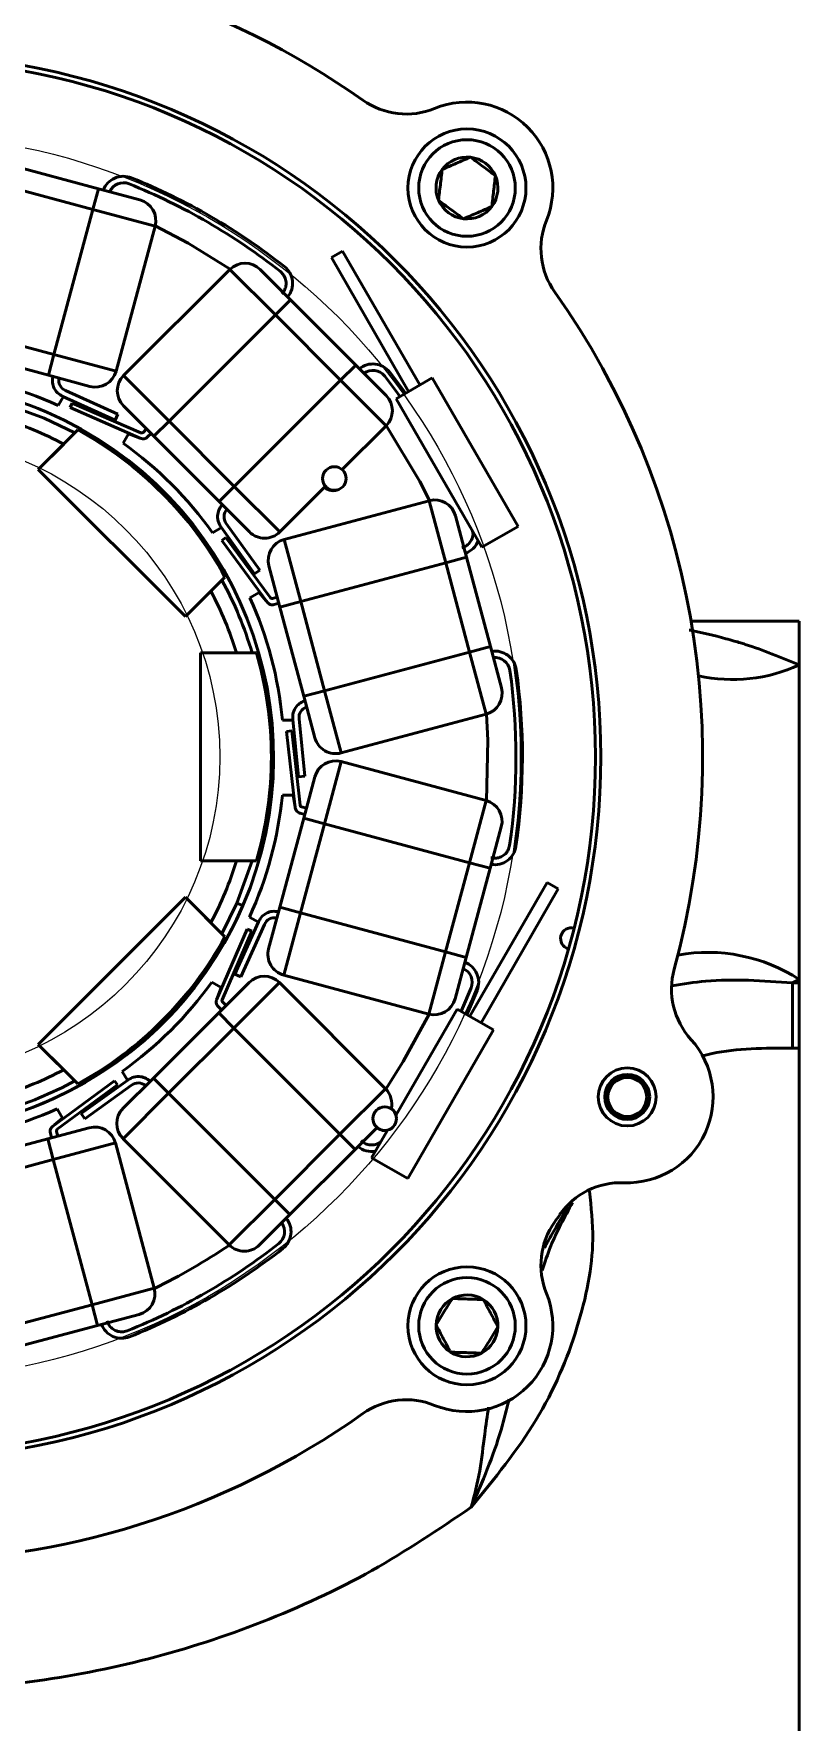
# Model space of a CAD drawing. Header units: millimetres. Extents: x 2 to 243, y 2 to 360.
# Drawn here: x 108.8 to 144.4, y 160.8 to 239.5 of the extents above; entities that cross this region are included whole.
import ezdxf

# ---------------------------------------------------------------- set-up
doc = ezdxf.new("R2010")
doc.units = ezdxf.units.MM

msp = doc.modelspace()

# ---------------------------------------------------------------- linework, layer by layer
at = {"color": 7, "linetype": 'Continuous', "lineweight": 50}
for p, q in [((107.626, 233.417), (111.779, 232.301)), ((111.519, 231.336), (107.366, 232.452)), ((111.519, 231.336), (111.779, 232.301)), ((111.779, 232.301), (113.71, 231.782)), ((109.702, 224.575), (111.519, 231.336)), ((114.416, 230.557), (111.519, 231.336)), ((112.599, 223.797), (114.416, 230.557)), ((122.629, 229.09), (123.148, 229.39)), ((122.629, 229.09), (126.229, 222.855)), ((122.629, 229.09), (126.229, 222.855)), ((126.748, 223.155), (123.148, 229.39)), ((126.748, 223.155), (123.148, 229.39)), ((112.949, 223.595), (117.902, 228.54)), ((120.022, 226.417), (117.902, 228.54)), ((119.316, 228.539), (120.73, 227.124)), ((120.022, 226.417), (120.73, 227.124)), ((120.73, 227.124), (123.768, 224.081)), ((115.068, 221.472), (120.022, 226.417)), ((123.06, 223.374), (120.022, 226.417)), ((105.549, 225.692), (109.702, 224.575)), ((109.442, 223.61), (105.29, 224.726)), ((109.442, 223.61), (109.702, 224.575)), ((109.702, 224.575), (112.599, 223.797)), ((111.374, 223.091), (109.442, 223.61)), ((112.949, 223.595), (115.068, 221.472)), ((123.06, 223.374), (123.768, 224.081)), ((123.768, 224.081), (125.181, 222.666)), ((110.242, 222.897), (112.685, 221.793)), ((118.106, 218.429), (123.06, 223.374)), ((125.18, 221.251), (123.06, 223.374)), ((127.333, 223.492), (125.644, 222.517)), ((127.333, 223.492), (131.333, 216.564)), ((109.902, 222.197), (110.143, 222.613)), ((112.561, 221.52), (110.122, 222.622)), ((110.463, 222.098), (110.558, 222.314)), ((113.753, 220.665), (110.463, 222.098)), ((110.558, 222.314), (113.751, 220.924)), ((114.36, 220.765), (112.947, 222.18)), ((125.644, 222.517), (129.644, 215.589)), ((112.685, 221.793), (112.561, 221.52)), ((114.36, 220.765), (115.068, 221.472)), ((115.068, 221.472), (118.106, 218.429)), ((123.133, 219.208), (125.18, 221.251)), ((108.974, 219.219), (110.813, 221.057)), ((110.156, 220.401), (108.974, 219.219)), ((113.181, 220.875), (112.93, 220.442)), ((113.633, 220.709), (113.181, 220.875)), ((113.693, 220.692), (113.633, 220.709)), ((113.856, 220.947), (114.017, 221.109)), ((113.856, 220.947), (114.017, 221.109)), ((114.229, 220.896), (114.068, 220.735)), ((114.229, 220.896), (114.068, 220.735)), ((117.399, 217.722), (114.36, 220.765)), ((115.833, 212.36), (108.974, 219.219)), ((122.636, 219.329), (122.579, 219.314)), ((122.636, 219.329), (122.579, 219.314)), ((117.399, 217.722), (118.106, 218.429)), ((118.106, 218.429), (120.226, 216.306)), ((120.226, 216.306), (122.314, 218.39)), ((122.837, 218.245), (122.904, 218.262)), ((122.837, 218.245), (122.904, 218.262)), ((118.812, 216.307), (117.399, 217.722)), ((120.427, 215.956), (127.19, 217.762)), ((127.965, 214.864), (127.19, 217.762)), ((117.09, 216.269), (117.507, 216.508)), ((119.055, 214.353), (117.494, 216.527)), ((117.735, 216.705), (119.298, 214.528)), ((128.415, 217.054), (128.931, 215.122)), ((131.333, 216.564), (129.644, 215.589)), ((117.527, 215.902), (117.717, 216.043)), ((119.659, 213.017), (117.527, 215.902)), ((117.717, 216.043), (119.787, 213.242)), ((120.427, 215.956), (121.202, 213.057)), ((121.202, 213.057), (127.965, 214.864)), ((127.965, 214.864), (128.931, 215.122)), ((129.074, 210.709), (127.965, 214.864)), ((128.931, 215.122), (130.04, 210.967)), ((117.672, 214.198), (115.833, 212.36)), ((119.298, 214.528), (119.055, 214.353)), ((120.235, 212.799), (119.719, 214.732)), ((115.833, 212.36), (117.015, 213.542)), ((119.269, 213.484), (118.835, 213.235)), ((119.577, 213.115), (119.269, 213.484)), ((119.889, 213.209), (120.11, 213.268)), ((119.889, 213.209), (120.11, 213.268)), ((119.62, 213.07), (119.577, 213.115)), ((120.188, 212.979), (119.967, 212.92)), ((120.188, 212.979), (119.967, 212.92)), ((120.235, 212.799), (121.202, 213.057)), ((121.345, 208.645), (120.235, 212.799)), ((121.202, 213.057), (122.311, 208.903)), ((144.434, 212.153), (139.395, 212.153)), ((144.434, 212.153), (144.434, 210.105)), ((129.074, 210.709), (130.04, 210.967)), ((130.04, 210.967), (130.556, 209.035)), ((116.534, 200.969), (116.534, 210.669)), ((116.534, 210.669), (119.134, 210.669)), ((118.205, 210.669), (116.534, 210.669)), ((122.311, 208.903), (129.074, 210.709)), ((129.848, 207.811), (129.074, 210.709)), ((121.345, 208.645), (122.311, 208.903)), ((121.861, 206.713), (121.345, 208.645)), ((122.311, 208.903), (123.085, 206.005)), ((123.085, 206.005), (129.848, 207.811)), ((120.351, 207.54), (120.832, 207.54)), ((120.546, 207.005), (120.781, 207.031)), ((120.95, 203.44), (120.546, 207.005)), ((120.781, 207.031), (121.173, 203.571)), ((121.095, 204.899), (120.83, 207.562)), ((121.128, 207.596), (121.393, 204.929)), ((123.085, 205.601), (122.306, 202.704)), ((123.085, 205.601), (129.845, 203.784)), ((121.393, 204.929), (121.095, 204.899)), ((121.341, 202.963), (121.86, 204.895)), ((120.846, 204.04), (120.346, 204.04)), ((120.928, 203.566), (120.846, 204.04)), ((120.943, 203.505), (120.928, 203.566)), ((121.389, 203.142), (121.168, 203.202)), ((121.389, 203.142), (121.168, 203.202)), ((121.246, 203.492), (121.467, 203.432)), ((121.246, 203.492), (121.467, 203.432)), ((129.066, 200.887), (129.845, 203.784)), ((120.224, 198.811), (121.341, 202.963)), ((122.306, 202.704), (121.19, 198.551)), ((121.341, 202.963), (122.306, 202.704)), ((122.306, 202.704), (129.066, 200.887)), ((130.551, 202.558), (130.032, 200.627)), ((119.134, 200.969), (116.534, 200.969)), ((116.534, 200.969), (118.205, 200.969)), ((127.95, 196.734), (129.066, 200.887)), ((129.066, 200.887), (130.032, 200.627)), ((130.032, 200.627), (128.916, 196.474)), ((132.685, 199.965), (129.085, 193.73)), ((132.685, 199.965), (129.085, 193.73)), ((132.685, 199.965), (133.204, 199.665)), ((108.974, 192.42), (115.833, 199.278)), ((115.833, 199.278), (117.672, 197.44)), ((117.015, 198.097), (115.833, 199.278)), ((129.604, 193.43), (133.204, 199.665)), ((129.604, 193.43), (133.204, 199.665)), ((118.503, 198.889), (118.228, 199.008)), ((118.811, 198.351), (119.228, 198.11)), ((119.705, 196.879), (120.224, 198.811)), ((120.224, 198.811), (121.19, 198.551)), ((121.19, 198.551), (120.411, 195.654)), ((121.19, 198.551), (127.95, 196.734)), ((117.28, 194.5), (118.712, 197.79)), ((118.929, 197.695), (117.539, 194.502)), ((118.135, 195.692), (119.237, 198.131)), ((119.512, 198.011), (118.408, 195.568)), ((118.712, 197.79), (118.929, 197.695)), ((127.171, 193.837), (127.95, 196.734)), ((127.95, 196.734), (128.916, 196.474)), ((128.916, 196.474), (128.397, 194.543)), ((117.489, 195.072), (117.056, 195.323)), ((117.38, 193.893), (118.795, 195.306)), ((120.209, 195.304), (118.086, 193.185)), ((118.408, 195.568), (118.135, 195.692)), ((120.209, 195.304), (125.155, 190.351)), ((120.411, 195.654), (127.171, 193.837)), ((144.434, 195.446), (144.122, 195.29)), ((144.122, 195.29), (144.122, 192.24)), ((144.122, 195.29), (144.434, 195.29)), ((144.434, 195.446), (144.434, 195.29)), ((144.434, 195.29), (144.434, 192.24)), ((117.306, 194.56), (117.324, 194.62)), ((117.324, 194.62), (117.489, 195.072)), ((117.562, 194.397), (117.723, 194.236)), ((117.562, 194.397), (117.723, 194.236)), ((114.337, 190.854), (117.38, 193.893)), ((117.511, 194.024), (117.349, 194.185)), ((117.511, 194.024), (117.349, 194.185)), ((117.38, 193.893), (118.086, 193.185)), ((128.5, 194.068), (125.657, 189.144)), ((130.189, 193.093), (128.5, 194.068)), ((118.086, 193.185), (115.043, 190.147)), ((118.086, 193.185), (123.032, 188.231)), ((130.189, 193.093), (126.189, 186.164)), ((110.813, 190.581), (108.974, 192.42)), ((108.974, 192.42), (110.156, 191.238)), ((144.434, 192.24), (144.122, 192.24)), ((144.434, 192.24), (144.434, 148.151)), ((109.631, 188.594), (112.517, 190.726)), ((112.657, 190.536), (109.856, 188.466)), ((110.967, 189.198), (113.141, 190.759)), ((113.32, 190.518), (111.142, 188.954)), ((112.517, 190.726), (112.657, 190.536)), ((112.883, 191.163), (113.123, 190.746)), ((112.921, 189.441), (114.337, 190.854)), ((114.337, 190.854), (115.043, 190.147)), ((115.043, 190.147), (112.92, 188.027)), ((115.043, 190.147), (119.989, 185.193)), ((123.032, 188.231), (125.155, 190.351)), ((109.729, 188.676), (110.098, 188.984)), ((110.098, 188.984), (109.849, 189.418)), ((111.142, 188.954), (110.967, 189.198)), ((125.477, 189.382), (125.441, 189.408)), ((125.477, 189.382), (125.441, 189.408)), ((109.414, 188.018), (111.346, 188.534)), ((109.593, 188.065), (109.534, 188.286)), ((109.593, 188.065), (109.534, 188.286)), ((109.684, 188.633), (109.729, 188.676)), ((109.824, 188.364), (109.883, 188.143)), ((109.824, 188.364), (109.883, 188.143)), ((119.989, 185.193), (123.032, 188.231)), ((123.032, 188.231), (123.738, 187.523)), ((124.761, 188.544), (123.738, 187.523)), ((125.227, 188.399), (124.5, 187.139)), ((124.795, 188.517), (124.831, 188.491)), ((124.795, 188.517), (124.831, 188.491)), ((105.259, 186.908), (109.414, 188.018)), ((109.414, 188.018), (109.672, 187.051)), ((112.57, 187.826), (109.672, 187.051)), ((112.57, 187.826), (114.377, 181.063)), ((112.92, 188.027), (117.866, 183.073)), ((123.738, 187.523), (120.695, 184.485)), ((109.672, 187.051), (105.517, 185.942)), ((109.672, 187.051), (111.478, 180.288)), ((126.189, 186.164), (124.5, 187.139)), ((117.866, 183.073), (119.989, 185.193)), ((119.989, 185.193), (120.695, 184.485)), ((120.695, 184.485), (119.28, 183.072)), ((111.478, 180.288), (114.377, 181.063)), ((107.324, 179.179), (111.478, 180.288)), ((111.478, 180.288), (111.736, 179.322)), ((113.668, 179.838), (111.736, 179.322)), ((111.736, 179.322), (107.582, 178.213))]:
    msp.add_line(p, q, dxfattribs=at)
at = {"color": 8, "linetype": 'Continuous', "lineweight": 50}
for p, q in [((109.245, 221.613), (107.284, 222.321)), ((110.673, 220.917), (109.245, 221.613)), ((118.228, 199.008), (118.936, 200.969)), ((117.532, 197.58), (118.228, 199.008))]:
    msp.add_line(p, q, dxfattribs=at)
at = {"color": 8, "linetype": 'Continuous', "lineweight": 50, "flags": 128}
for points in [[(114.42, 230.57), (115.956, 229.765), (117.912, 228.55)], [(125.189, 221.261), (126.756, 218.653), (127.203, 217.765)], [(129.861, 207.814), (129.923, 206.605), (129.858, 203.78)], [(127.184, 193.833), (125.983, 191.619), (125.164, 190.341)]]:
    msp.add_lwpolyline(points, dxfattribs=at)
at = {"color": 7, "linetype": 'Continuous', "lineweight": 50, "flags": 128}
for points in [[(125.824, 222.622), (125.731, 222.751), (125.115, 223.568)], [(125.824, 222.622), (125.731, 222.751), (125.115, 223.568)], [(125.351, 223.753), (125.973, 222.928), (126.085, 222.772)], [(125.351, 223.753), (125.973, 222.928), (126.085, 222.772)], [(128.68, 193.963), (128.746, 194.11), (129.145, 195.051)], [(128.68, 193.963), (128.746, 194.11), (129.145, 195.051)], [(129.423, 194.939), (129.02, 193.988), (128.941, 193.813)], [(129.423, 194.939), (129.02, 193.988), (128.941, 193.813)], [(125.661, 189.15), (125.622, 189.224), (125.477, 189.382)], [(125.661, 189.15), (125.622, 189.224), (125.477, 189.382)], [(124.831, 188.491), (125.026, 188.402), (125.223, 188.391)], [(124.831, 188.491), (125.026, 188.402), (125.223, 188.391)]]:
    msp.add_lwpolyline(points, dxfattribs=at)
at = {"color": 7, "linetype": 'Continuous', "lineweight": 50}
for centre, radius in [((102.434, 205.819), 32.75), ((102.434, 205.819), 32.5), ((128.95, 232.336), 2.75), ((128.95, 232.336), 2.25), ((122.77, 218.795), 0.55), ((136.42, 189.971), 1.35), ((136.42, 189.971), 1.05), ((136.42, 189.971), 1), ((136.42, 189.971), 0.906), ((125.118, 188.962), 0.55), ((128.95, 179.303), 2.75), ((128.95, 179.303), 2.25)]:
    msp.add_circle(centre, radius, dxfattribs=at)
for centre, radius in [((102.434, 205.819), 29), ((102.434, 205.819), 15), ((122.77, 218.795), 0.55), ((125.118, 188.962), 0.55)]:
    msp.add_circle(centre, radius)
for centre, radius, start, end in [((102.434, 205.819), 37.5, 54.7047, 125.29626), ((126.123, 239.283), 3.5, 234.7047, 292.14274), ((128.95, 232.336), 4, 337.85822, 112.14274), ((128.95, 232.336), 1.443, 83.27343, 143.27343), ((128.95, 232.336), 1.443, 23.27343, 83.27343), ((128.95, 232.336), 1.443, 143.27343, 203.27343), ((112.94, 231.881), 1, 68.04386, 158.97741), ((112.94, 231.881), 1, 68.044, 158.97791), ((112.94, 231.881), 0.7, 68.04386, 156.39969), ((102.434, 205.819), 28.8, 51.77141, 68.04386), ((102.434, 205.819), 29.1, 51.77141, 68.04386), ((128.95, 232.336), 1.443, 323.27343, 23.27343), ((113.45, 230.816), 1, 344.95413, 74.95413), ((128.95, 232.336), 1.443, 203.27343, 263.27343), ((128.95, 232.336), 1.443, 263.27343, 323.27343), ((135.897, 229.509), 3.5, 157.85822, 215.29626), ((118.609, 227.833), 1, 44.95413, 134.95413), ((119.822, 227.893), 1, 320.61693, 51.77141), ((102.434, 205.819), 37.5, 344.7047, 35.29626), ((102.434, 205.819), 18, 65.48701, 84.32854), ((111.633, 224.056), 1, 254.95413, 344.95413), ((113.655, 222.887), 1, 134.95413, 224.95413), ((124.564, 223.136), 1, 38.04386, 128.97741), ((124.564, 223.136), 1, 38.044, 128.97791), ((124.564, 223.136), 0.7, 38.04386, 126.39969), ((102.434, 205.819), 17.5, 66.67078, 156.67078), ((110.428, 223.362), 0.5, 166.83013, 248.14957), ((124.473, 221.959), 1, 314.95413, 44.95413), ((102.434, 205.819), 16.5, 62.09395, 72.90605), ((102.434, 205.819), 17.5, 336.67078, 66.67078), ((102.609, 205.995), 17.152, 28.57444, 61.42556), ((102.434, 205.819), 18, 35.48701, 54.32854), ((122.703, 218.778), 0.55, 224.95278, 284.12515), ((118.128, 217.014), 0.5, 136.83013, 218.14957), ((127.448, 216.796), 1, 14.95413, 104.95413), ((119.519, 217.013), 1, 224.95413, 314.95413), ((120.686, 214.99), 1, 104.95413, 194.95413), ((128.529, 216.242), 1, 290.61693, 339.74201), ((102.434, 205.819), 16.5, 17.09395, 27.90605), ((102.434, 205.819), 18, 5.48701, 24.32854), ((102.682, 205.819), 17.152, 343.57444, 16.42556), ((130.257, 209.751), 1, 8.04386, 98.97741), ((130.257, 209.751), 1, 8.044, 98.97791), ((130.257, 209.751), 0.7, 8.04386, 96.39969), ((102.434, 205.819), 28.8, 351.77141, 8.04386), ((102.434, 205.819), 29.1, 351.77141, 8.04386), ((129.59, 208.777), 1, 284.95413, 14.95413), ((121.623, 207.667), 0.5, 106.83013, 188.14957), ((122.827, 206.971), 1, 194.95413, 284.95413), ((122.825, 204.635), 1, 74.95413, 164.95413), ((102.434, 205.819), 18, 335.48701, 354.32854), ((129.585, 202.818), 1, 344.95413, 74.95413), ((130.244, 201.797), 1, 260.61693, 351.77141), ((102.434, 205.819), 16.5, 332.09395, 342.90605), ((102.434, 205.819), 17.5, 246.67078, 336.67078), ((102.434, 205.819), 17.5, 270.00048, 336.67078), ((119.976, 197.825), 0.5, 76.83013, 158.14957), ((133.813, 197.357), 0.5, 75.34852, 254.46704), ((102.609, 205.644), 17.152, 298.57444, 331.42556), ((120.671, 196.62), 1, 164.95413, 254.95413), ((128.496, 195.313), 0.7, 338.04386, 66.39969), ((128.496, 195.313), 1, 338.04386, 68.97741), ((128.496, 195.313), 1, 338.044, 68.97791), ((102.434, 205.819), 18, 305.48701, 324.32854), ((119.501, 194.598), 1, 44.95413, 134.95413), ((141.981, 195.004), 3.5, 164.7047, 222.14274), ((127.431, 194.803), 1, 254.95413, 344.95413), ((136.42, 189.971), 4, 267.85822, 42.14274), ((102.434, 205.819), 16.5, 287.09395, 297.90605), ((113.629, 190.125), 0.5, 46.83013, 128.14957), ((124.447, 189.644), 1, 347.09384, 44.95413), ((102.434, 205.819), 18, 275.48701, 294.32854), ((113.628, 188.734), 1, 134.95413, 224.95413), ((111.604, 187.567), 1, 14.95413, 104.95413), ((124.508, 188.431), 1, 230.61693, 279.74201), ((136.14, 182.477), 3.5, 87.85822, 145.29626), ((119.751, 183.689), 1, 308.04386, 38.97741), ((119.751, 183.689), 1, 308.044, 38.97791), ((135.897, 182.13), 3.5, 144.7047, 202.14274), ((102.434, 205.819), 37.5, 324.7047, 325.29626), ((119.751, 183.689), 0.7, 308.04386, 36.39969), ((102.434, 205.819), 28.8, 291.77141, 308.04386), ((102.434, 205.819), 29.1, 291.77141, 308.04386), ((118.573, 183.78), 1, 224.95413, 314.95413), ((113.41, 180.805), 1, 284.95413, 14.95413), ((128.95, 179.303), 4, 247.85822, 22.14274), ((128.95, 179.303), 1.443, 118.14986, 178.14986), ((128.95, 179.303), 1.443, 58.14986, 118.14986), ((128.95, 179.303), 1.443, 358.14986, 58.14986), ((112.856, 179.724), 1, 200.61693, 291.77141), ((128.95, 179.303), 1.443, 178.14986, 238.14986), ((128.95, 179.303), 1.443, 298.14986, 358.14986), ((128.95, 179.303), 1.443, 238.14986, 298.14986), ((126.124, 172.356), 3.5, 67.85822, 125.29626), ((102.434, 205.819), 37.5, 234.7047, 305.29626)]:
    msp.add_arc(centre, radius, start, end, dxfattribs=at)
at = {"color": 8, "linetype": 'Continuous', "lineweight": 50}
for centre, radius, start, end in [((102.434, 205.819), 17.2, 16.37822, 28.62178), ((141.318, 216.937), 7.509, 257.89091, 294.51274), ((140.169, 188.886), 7.824, 56.96848, 100.23221), ((102.434, 205.819), 17.2, 286.37822, 298.62178), ((102.434, 205.819), 27.5, 295.7476, 304.16066)]:
    msp.add_arc(centre, radius, start, end, dxfattribs=at)
at = {"color": 7, "linetype": 'Continuous', "lineweight": 50}
for points, knots in [([(127.793, 233.199), (128.014, 233.296), (128.454, 233.491), (128.898, 233.677), (129.119, 233.769)], [0, 0, 0, 0, 0.500684, 1, 1, 1, 1]), ([(127.793, 233.199), (128.014, 233.296), (128.454, 233.491), (128.898, 233.677), (129.119, 233.769)], [0, 0, 0, 0, 0.500684, 1, 1, 1, 1]), ([(129.119, 233.769), (129.312, 233.626), (129.697, 233.338), (130.083, 233.05), (130.276, 232.906)], [0, 0, 0, 0, 0.49948, 1, 1, 1, 1]), ([(129.119, 233.769), (129.312, 233.626), (129.697, 233.338), (130.083, 233.05), (130.276, 232.906)], [0, 0, 0, 0, 0.49948, 1, 1, 1, 1]), ([(127.624, 231.766), (127.652, 232.004), (127.709, 232.482), (127.765, 232.96), (127.793, 233.199)], [0, 0, 0, 0, 0.49948, 1, 1, 1, 1]), ([(127.624, 231.766), (127.652, 232.004), (127.709, 232.482), (127.765, 232.96), (127.793, 233.199)], [0, 0, 0, 0, 0.49948, 1, 1, 1, 1]), ([(130.276, 232.906), (130.248, 232.668), (130.191, 232.19), (130.135, 231.712), (130.107, 231.473)], [0, 0, 0, 0, 0.49948, 1, 1, 1, 1]), ([(130.276, 232.906), (130.248, 232.668), (130.191, 232.19), (130.135, 231.712), (130.107, 231.473)], [0, 0, 0, 0, 0.49948, 1, 1, 1, 1]), ([(128.781, 230.903), (128.588, 231.046), (128.203, 231.334), (127.817, 231.622), (127.624, 231.766)], [0, 0, 0, 0, 0.49948, 1, 1, 1, 1]), ([(128.781, 230.903), (128.588, 231.046), (128.203, 231.334), (127.817, 231.622), (127.624, 231.766)], [0, 0, 0, 0, 0.49948, 1, 1, 1, 1]), ([(130.107, 231.473), (129.887, 231.376), (129.447, 231.182), (129.003, 230.996), (128.781, 230.903)], [0, 0, 0, 0, 0.499316, 1, 1, 1, 1]), ([(130.107, 231.473), (129.887, 231.376), (129.447, 231.182), (129.003, 230.996), (128.781, 230.903)], [0, 0, 0, 0, 0.499316, 1, 1, 1, 1]), ([(120.317, 227.398), (120.361, 227.451), (120.454, 227.561), (120.525, 227.778), (120.525, 228.022), (120.438, 228.265), (120.314, 228.386), (120.255, 228.443)], [0, 0, 0, 0, 0.17523, 0.366115, 0.564142, 0.791932, 1, 1, 1, 1]), ([(120.317, 227.398), (120.361, 227.451), (120.454, 227.561), (120.525, 227.778), (120.525, 228.022), (120.438, 228.265), (120.314, 228.386), (120.255, 228.443)], [0, 0, 0, 0, 0.17523, 0.366115, 0.564142, 0.791932, 1, 1, 1, 1]), ([(110.122, 222.622), (110.03, 222.673), (109.84, 222.779), (109.675, 223.046), (109.612, 223.324), (109.642, 223.49), (109.656, 223.571)], [0, 0, 0, 0, 0.271816, 0.562029, 0.788182, 1, 1, 1, 1]), ([(110.122, 222.622), (110.03, 222.673), (109.84, 222.779), (109.675, 223.046), (109.612, 223.324), (109.642, 223.49), (109.656, 223.571)], [0, 0, 0, 0, 0.271816, 0.562029, 0.788182, 1, 1, 1, 1]), ([(113.751, 220.924), (113.761, 220.921), (113.781, 220.916), (113.811, 220.92), (113.837, 220.931), (113.849, 220.942), (113.856, 220.947)], [0, 0, 0, 0, 0.274974, 0.561231, 0.785026, 1, 1, 1, 1]), ([(113.751, 220.924), (113.761, 220.921), (113.781, 220.916), (113.811, 220.92), (113.837, 220.931), (113.849, 220.942), (113.856, 220.947)], [0, 0, 0, 0, 0.274974, 0.561231, 0.785026, 1, 1, 1, 1]), ([(114.068, 220.735), (114.044, 220.715), (113.994, 220.674), (113.907, 220.648), (113.824, 220.645), (113.776, 220.659), (113.753, 220.665)], [0, 0, 0, 0, 0.274974, 0.561231, 0.785026, 1, 1, 1, 1]), ([(114.068, 220.735), (114.044, 220.715), (113.994, 220.674), (113.907, 220.648), (113.824, 220.645), (113.776, 220.659), (113.753, 220.665)], [0, 0, 0, 0, 0.274974, 0.561231, 0.785026, 1, 1, 1, 1]), ([(117.494, 216.527), (117.44, 216.617), (117.327, 216.804), (117.318, 217.118), (117.403, 217.389), (117.511, 217.519), (117.564, 217.581)], [0, 0, 0, 0, 0.271816, 0.562029, 0.788182, 1, 1, 1, 1]), ([(117.494, 216.527), (117.44, 216.617), (117.327, 216.804), (117.318, 217.118), (117.403, 217.389), (117.511, 217.519), (117.564, 217.581)], [0, 0, 0, 0, 0.271816, 0.562029, 0.788182, 1, 1, 1, 1]), ([(128.71, 215.565), (128.775, 215.589), (128.911, 215.638), (129.081, 215.79), (129.2, 216.002), (129.247, 216.199), (129.22, 216.31), (129.214, 216.335)], [0, 0, 0, 0, 0.204859, 0.428021, 0.659531, 0.925838, 1, 1, 1, 1]), ([(128.71, 215.565), (128.775, 215.589), (128.911, 215.638), (129.081, 215.79), (129.2, 216.002), (129.247, 216.199), (129.22, 216.31), (129.214, 216.335)], [0, 0, 0, 0, 0.204859, 0.428021, 0.659531, 0.925838, 1, 1, 1, 1]), ([(119.967, 212.92), (119.936, 212.914), (119.873, 212.903), (119.784, 212.924), (119.711, 212.963), (119.676, 212.999), (119.659, 213.017)], [0, 0, 0, 0, 0.274974, 0.561231, 0.785026, 1, 1, 1, 1]), ([(119.967, 212.92), (119.936, 212.914), (119.873, 212.903), (119.784, 212.924), (119.711, 212.963), (119.676, 212.999), (119.659, 213.017)], [0, 0, 0, 0, 0.274974, 0.561231, 0.785026, 1, 1, 1, 1]), ([(119.787, 213.242), (119.794, 213.235), (119.809, 213.219), (119.838, 213.208), (119.865, 213.205), (119.881, 213.208), (119.889, 213.209)], [0, 0, 0, 0, 0.274974, 0.561231, 0.785026, 1, 1, 1, 1]), ([(119.787, 213.242), (119.794, 213.235), (119.809, 213.219), (119.838, 213.208), (119.865, 213.205), (119.881, 213.208), (119.889, 213.209)], [0, 0, 0, 0, 0.274974, 0.561231, 0.785026, 1, 1, 1, 1]), ([(120.83, 207.562), (120.828, 207.668), (120.824, 207.886), (120.973, 208.162), (121.182, 208.355), (121.341, 208.412), (121.418, 208.44)], [0, 0, 0, 0, 0.271816, 0.562029, 0.788182, 1, 1, 1, 1]), ([(120.83, 207.562), (120.828, 207.668), (120.824, 207.886), (120.973, 208.162), (121.182, 208.355), (121.341, 208.412), (121.418, 208.44)], [0, 0, 0, 0, 0.271816, 0.562029, 0.788182, 1, 1, 1, 1]), ([(121.168, 203.202), (121.139, 203.213), (121.078, 203.235), (121.012, 203.297), (120.968, 203.368), (120.956, 203.416), (120.95, 203.44)], [0, 0, 0, 0, 0.274974, 0.561231, 0.785026, 1, 1, 1, 1]), ([(121.168, 203.202), (121.139, 203.213), (121.078, 203.235), (121.012, 203.297), (120.968, 203.368), (120.956, 203.416), (120.95, 203.44)], [0, 0, 0, 0, 0.274974, 0.561231, 0.785026, 1, 1, 1, 1]), ([(121.173, 203.571), (121.176, 203.561), (121.182, 203.54), (121.2, 203.516), (121.222, 203.5), (121.238, 203.494), (121.246, 203.492)], [0, 0, 0, 0, 0.274974, 0.561231, 0.785026, 1, 1, 1, 1]), ([(121.173, 203.571), (121.176, 203.561), (121.182, 203.54), (121.2, 203.516), (121.222, 203.5), (121.238, 203.494), (121.246, 203.492)], [0, 0, 0, 0, 0.274974, 0.561231, 0.785026, 1, 1, 1, 1]), ([(130.063, 201.121), (130.131, 201.109), (130.273, 201.084), (130.496, 201.131), (130.708, 201.253), (130.875, 201.45), (130.917, 201.617), (130.937, 201.697)], [0, 0, 0, 0, 0.17523, 0.366115, 0.564142, 0.791932, 1, 1, 1, 1]), ([(130.063, 201.121), (130.131, 201.109), (130.273, 201.084), (130.496, 201.131), (130.708, 201.253), (130.875, 201.45), (130.917, 201.617), (130.937, 201.697)], [0, 0, 0, 0, 0.17523, 0.366115, 0.564142, 0.791932, 1, 1, 1, 1]), ([(119.237, 198.131), (119.288, 198.223), (119.394, 198.413), (119.661, 198.578), (119.938, 198.641), (120.105, 198.611), (120.185, 198.597)], [0, 0, 0, 0, 0.271816, 0.562029, 0.788182, 1, 1, 1, 1]), ([(119.237, 198.131), (119.288, 198.223), (119.394, 198.413), (119.661, 198.578), (119.938, 198.641), (120.105, 198.611), (120.185, 198.597)], [0, 0, 0, 0, 0.271816, 0.562029, 0.788182, 1, 1, 1, 1]), ([(117.349, 194.185), (117.329, 194.209), (117.288, 194.259), (117.262, 194.346), (117.259, 194.429), (117.273, 194.477), (117.28, 194.5)], [0, 0, 0, 0, 0.274974, 0.561231, 0.785026, 1, 1, 1, 1]), ([(117.349, 194.185), (117.329, 194.209), (117.288, 194.259), (117.262, 194.346), (117.259, 194.429), (117.273, 194.477), (117.28, 194.5)], [0, 0, 0, 0, 0.274974, 0.561231, 0.785026, 1, 1, 1, 1]), ([(117.539, 194.502), (117.536, 194.492), (117.53, 194.472), (117.535, 194.442), (117.545, 194.416), (117.556, 194.403), (117.562, 194.397)], [0, 0, 0, 0, 0.274974, 0.561231, 0.785026, 1, 1, 1, 1]), ([(117.539, 194.502), (117.536, 194.492), (117.53, 194.472), (117.535, 194.442), (117.545, 194.416), (117.556, 194.403), (117.562, 194.397)], [0, 0, 0, 0, 0.274974, 0.561231, 0.785026, 1, 1, 1, 1]), ([(113.141, 190.759), (113.232, 190.813), (113.419, 190.926), (113.732, 190.935), (114.004, 190.85), (114.133, 190.742), (114.196, 190.689)], [0, 0, 0, 0, 0.271816, 0.562029, 0.788182, 1, 1, 1, 1]), ([(113.141, 190.759), (113.232, 190.813), (113.419, 190.926), (113.732, 190.935), (114.004, 190.85), (114.133, 190.742), (114.196, 190.689)], [0, 0, 0, 0, 0.271816, 0.562029, 0.788182, 1, 1, 1, 1]), ([(109.534, 188.286), (109.529, 188.317), (109.518, 188.38), (109.539, 188.469), (109.578, 188.542), (109.614, 188.577), (109.631, 188.594)], [0, 0, 0, 0, 0.274974, 0.561231, 0.785026, 1, 1, 1, 1]), ([(109.534, 188.286), (109.529, 188.317), (109.518, 188.38), (109.539, 188.469), (109.578, 188.542), (109.614, 188.577), (109.631, 188.594)], [0, 0, 0, 0, 0.274974, 0.561231, 0.785026, 1, 1, 1, 1]), ([(109.856, 188.466), (109.849, 188.459), (109.834, 188.444), (109.823, 188.415), (109.819, 188.388), (109.822, 188.372), (109.824, 188.364)], [0, 0, 0, 0, 0.274974, 0.561231, 0.785026, 1, 1, 1, 1]), ([(109.856, 188.466), (109.849, 188.459), (109.834, 188.444), (109.823, 188.415), (109.819, 188.388), (109.822, 188.372), (109.824, 188.364)], [0, 0, 0, 0, 0.274974, 0.561231, 0.785026, 1, 1, 1, 1]), ([(124.012, 187.936), (124.065, 187.892), (124.176, 187.799), (124.392, 187.728), (124.635, 187.73), (124.829, 187.788), (124.912, 187.867), (124.93, 187.885)], [0, 0, 0, 0, 0.204859, 0.428021, 0.659531, 0.925838, 1, 1, 1, 1]), ([(124.012, 187.936), (124.065, 187.892), (124.176, 187.799), (124.392, 187.728), (124.635, 187.73), (124.829, 187.788), (124.912, 187.867), (124.93, 187.885)], [0, 0, 0, 0, 0.204859, 0.428021, 0.659531, 0.925838, 1, 1, 1, 1]), ([(132.454, 181.878), (132.579, 182.26), (132.925, 183.319), (133.503, 184.377), (133.872, 185.054)], [0, 0, 0, 0, 0.361219, 1, 1, 1, 1]), ([(127.508, 179.35), (127.633, 179.555), (127.883, 179.966), (128.141, 180.373), (128.27, 180.576)], [0, 0, 0, 0, 0.500684, 1, 1, 1, 1]), ([(127.508, 179.35), (127.633, 179.555), (127.883, 179.966), (128.141, 180.373), (128.27, 180.576)], [0, 0, 0, 0, 0.500684, 1, 1, 1, 1]), ([(128.27, 180.576), (128.51, 180.568), (128.991, 180.552), (129.471, 180.537), (129.712, 180.529)], [0, 0, 0, 0, 0.49948, 1, 1, 1, 1]), ([(128.27, 180.576), (128.51, 180.568), (128.991, 180.552), (129.471, 180.537), (129.712, 180.529)], [0, 0, 0, 0, 0.49948, 1, 1, 1, 1]), ([(129.712, 180.529), (129.826, 180.317), (130.053, 179.893), (130.279, 179.469), (130.393, 179.256)], [0, 0, 0, 0, 0.49948, 1, 1, 1, 1]), ([(129.712, 180.529), (129.826, 180.317), (130.053, 179.893), (130.279, 179.469), (130.393, 179.256)], [0, 0, 0, 0, 0.49948, 1, 1, 1, 1]), ([(112.18, 179.543), (112.203, 179.478), (112.253, 179.342), (112.405, 179.173), (112.616, 179.05), (112.87, 179.004), (113.036, 179.051), (113.116, 179.074)], [0, 0, 0, 0, 0.17523, 0.366115, 0.564142, 0.791932, 1, 1, 1, 1]), ([(112.18, 179.543), (112.203, 179.478), (112.253, 179.342), (112.405, 179.173), (112.616, 179.05), (112.87, 179.004), (113.036, 179.051), (113.116, 179.074)], [0, 0, 0, 0, 0.17523, 0.366115, 0.564142, 0.791932, 1, 1, 1, 1]), ([(128.189, 178.077), (128.075, 178.289), (127.848, 178.713), (127.621, 179.137), (127.508, 179.35)], [0, 0, 0, 0, 0.49948, 1, 1, 1, 1]), ([(128.189, 178.077), (128.075, 178.289), (127.848, 178.713), (127.621, 179.137), (127.508, 179.35)], [0, 0, 0, 0, 0.49948, 1, 1, 1, 1]), ([(130.393, 179.256), (130.268, 179.051), (130.018, 178.64), (129.76, 178.234), (129.631, 178.03)], [0, 0, 0, 0, 0.499316, 1, 1, 1, 1]), ([(130.393, 179.256), (130.268, 179.051), (130.018, 178.64), (129.76, 178.234), (129.631, 178.03)], [0, 0, 0, 0, 0.499316, 1, 1, 1, 1]), ([(129.631, 178.03), (129.391, 178.038), (128.91, 178.054), (128.429, 178.069), (128.189, 178.077)], [0, 0, 0, 0, 0.49948, 1, 1, 1, 1]), ([(129.631, 178.03), (129.391, 178.038), (128.91, 178.054), (128.429, 178.069), (128.189, 178.077)], [0, 0, 0, 0, 0.49948, 1, 1, 1, 1]), ([(129.146, 170.846), (127.634, 169.824), (124.58, 167.762), (119.479, 165.419), (114.119, 163.666), (108.592, 162.604), (102.964, 162.195), (97.331, 162.483), (91.761, 163.389), (88.203, 164.555), (86.434, 165.136)], [0, 0, 0, 0, 0.124243, 0.250879, 0.374945, 0.50049, 0.625232, 0.750047, 0.875697, 1, 1, 1, 1])]:
    msp.add_open_spline(points, degree=3, knots=knots, dxfattribs=at)
at = {"color": 8, "linetype": 'Continuous', "lineweight": 50}
for points, knots in [([(139.301, 211.73), (139.318, 211.727), (139.89, 211.629), (140.592, 211.448), (141.374, 211.23), (141.673, 211.141), (142.694, 210.828), (143.599, 210.452), (144.434, 210.105)], [0, 0, 0, 0, 0.010113, 0.331646, 0.405986, 0.463897, 0.505382, 1, 1, 1, 1]), ([(138.5, 195.151), (139.022, 195.236), (140.792, 195.523), (142.745, 195.386), (144.122, 195.29)], [0, 0, 0, 0, 0.294817, 1, 1, 1, 1]), ([(144.122, 192.24), (142.827, 192.248), (141.35, 192.258), (140.048, 191.909), (139.887, 191.866)], [0, 0, 0, 0, 0.876756, 1, 1, 1, 1]), ([(134.655, 185.581), (134.739, 184.843), (134.963, 182.874), (134.221, 179.183), (132.392, 174.834), (130.231, 172.178), (129.146, 170.846)], [0, 0, 0, 0, 0.16351, 0.43607, 0.717021, 1, 1, 1, 1]), ([(132.564, 182.945), (132.682, 183.16), (133.042, 183.815), (133.405, 184.428), (133.649, 184.839)], [0, 0, 0, 0, 0.32828, 1, 1, 1, 1]), ([(130.911, 175.889), (130.794, 175.408), (130.365, 173.647), (129.66, 172.025), (129.146, 170.846)], [0, 0, 0, 0, 0.272678, 1, 1, 1, 1]), ([(129.146, 170.846), (129.296, 171.407), (129.589, 172.501), (129.739, 174.094), (129.895, 175.093), (129.96, 175.511)], [0, 0, 0, 0, 0.379464, 0.740415, 1, 1, 1, 1])]:
    msp.add_open_spline(points, degree=3, knots=knots, dxfattribs=at)
at = {"color": 7, "linetype": 'Continuous', "lineweight": 50}
msp.add_open_spline([(144.434, 210.105), (144.434, 209.654), (144.434, 208.752), (144.434, 207.028), (144.434, 205.119), (144.434, 203.079), (144.434, 200.999), (144.434, 198.973), (144.434, 197.063), (144.434, 195.985), (144.434, 195.446)], degree=3, dxfattribs=at)

doc.saveas('drawing.dxf')
